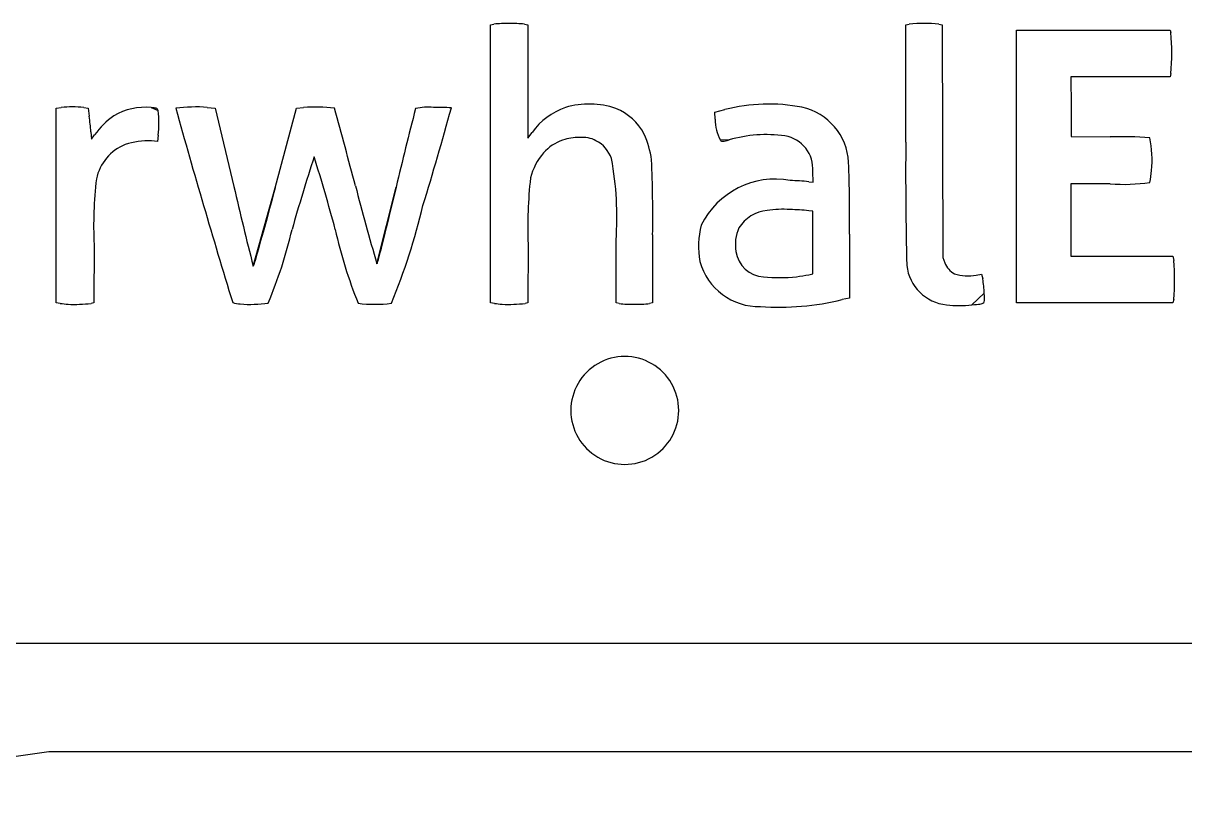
# Model space of a CAD drawing. Extents: x -105 to 105, y -106 to 105.
# Drawn here: x -71.53 to -39.82, y 19.63 to 41.23 of the extents above; entities that cross this region are included whole.
import ezdxf

# ---------------------------------------------------------------- set-up
doc = ezdxf.new("R2010")
doc.units = 0
doc.header["$MEASUREMENT"] = 0
doc.layers.add('LAYER_1', color=7, linetype='CONTINUOUS')

msp = doc.modelspace()

# ---------------------------------------------------------------- linework, layer by layer
at = {"layer": 'LAYER_1'}
for points in [[(-58.2654, 41.2194), (-58.4042, 41.2217), (-58.5431, 41.2164), (-58.6813, 41.2036)], [(-57.8495, 41.2036), (-57.9877, 41.2163), (-58.1266, 41.2216), (-58.2654, 41.2194)], [(-46.5376, 41.2036), (-46.8056, 41.2271), (-47.0751, 41.2271), (-47.3431, 41.2036)], [(-40.2035, 39.8571), (-40.1715, 40.2275), (-40.1714, 40.6), (-40.2029, 40.9704)], [(-55.3508, 38.9009), (-55.7959, 39.0512), (-56.2765, 39.0609), (-56.7272, 38.9285)], [(-50.2739, 38.9339), (-50.9703, 39.0691), (-51.6882, 39.0472), (-52.3751, 38.8699)], [(-69.8781, 38.9261), (-70.0825, 38.9478), (-70.2886, 38.9478), (-70.493, 38.9261)], [(-69.8781, 38.9261), (-69.8781, 38.9261), (-69.7616, 38.9101), (-69.7616, 38.9101)], [(-69.7616, 38.9102), (-69.7616, 38.9102), (-69.73, 38.6894), (-69.73, 38.6894)], [(-69.6831, 38.2639), (-69.6946, 38.4061), (-69.7103, 38.548), (-69.73, 38.6894)], [(-69.0533, 38.6994), (-69.2563, 38.5584), (-69.4344, 38.3845), (-69.5803, 38.185)], [(-68.0406, 38.9274), (-68.3938, 38.9602), (-68.7483, 38.8804), (-69.0533, 38.6994)], [(-67.8457, 38.171), (-67.8193, 38.3941), (-67.8192, 38.6196), (-67.8456, 38.8428)], [(-66.5055, 38.931), (-66.7925, 38.9517), (-67.0809, 38.9446), (-67.3666, 38.9098)], [(-67.3666, 38.9098), (-66.8721, 37.1354), (-66.3539, 35.3678), (-65.812, 33.6074)], [(-66.5055, 38.931), (-66.5055, 38.931), (-66.2866, 38.9127), (-66.2866, 38.9127)], [(-66.2866, 38.9128), (-66.2866, 38.9128), (-65.7784, 36.7711), (-65.7784, 36.7711)], [(-63.036, 38.9079), (-63.3149, 38.94), (-63.5962, 38.9477), (-63.8765, 38.9307)], [(-62.463, 36.7922), (-62.6491, 37.4987), (-62.8401, 38.204), (-63.036, 38.9079)], [(-60.8207, 38.8976), (-61.0064, 38.1857), (-61.183, 37.4714), (-61.3505, 36.755)], [(-60.3286, 38.9292), (-60.4932, 38.9475), (-60.6597, 38.9368), (-60.8207, 38.8976)], [(-60.6185, 36.2559), (-60.3471, 37.1388), (-60.0888, 38.0258), (-59.8437, 38.9164)], [(-59.8437, 38.9164), (-60.0049, 38.9309), (-60.1669, 38.9351), (-60.3286, 38.9291)], [(-56.7272, 38.9285), (-57.0941, 38.8016), (-57.4125, 38.5639), (-57.6384, 38.2482)], [(-54.5804, 38.2005), (-54.7457, 38.5182), (-55.0189, 38.7665), (-55.3508, 38.9009)], [(-49.0009, 37.4327), (-49.0388, 38.1626), (-49.56, 38.7772), (-50.2739, 38.9339)], [(-52.6446, 38.6074), (-52.6432, 38.4076), (-52.5931, 38.2113), (-52.4984, 38.0353)], [(-56.3433, 38.1076), (-56.5008, 38.1154), (-56.6583, 38.0903), (-56.8057, 38.034)], [(-55.8963, 38.0207), (-56.0325, 38.0957), (-56.1889, 38.1261), (-56.3433, 38.1076)], [(-54.3772, 37.4995), (-54.413, 37.7413), (-54.4813, 37.9771), (-54.5804, 38.2005)], [(-50.7407, 38.1514), (-51.2499, 38.2231), (-51.7685, 38.1863), (-52.2625, 38.0433)], [(-49.979, 37.1785), (-49.9405, 37.6518), (-50.272, 38.0753), (-50.7407, 38.1514)], [(-40.7811, 38.1036), (-41.1404, 38.1273), (-41.5005, 38.1359), (-41.8605, 38.1293)], [(-40.7327, 37.2092), (-40.6988, 37.5079), (-40.7151, 37.8103), (-40.7811, 38.1036)], [(-68.7459, 37.9185), (-69.1479, 37.7553), (-69.4428, 37.4034), (-69.5331, 36.9791)], [(-68.0288, 38.0143), (-68.2716, 38.0246), (-68.5143, 37.9922), (-68.7459, 37.9185)], [(-56.8057, 38.034), (-57.0071, 37.9705), (-57.1867, 37.8518), (-57.324, 37.6913)], [(-55.4728, 37.5344), (-55.5454, 37.7454), (-55.6973, 37.9198), (-55.8963, 38.0207)], [(-47.4389, 37.9854), (-47.4493, 36.8632), (-47.4404, 35.7409), (-47.412, 34.619)], [(-63.5892, 37.5856), (-63.8025, 36.9267), (-64.0035, 36.2639), (-64.1921, 35.5975)], [(-63.0126, 35.5993), (-63.1908, 36.2654), (-63.3831, 36.9276), (-63.5892, 37.5856)], [(-57.324, 37.6913), (-57.4967, 37.4943), (-57.6197, 37.2588), (-57.6828, 37.0045)], [(-55.3485, 35.3034), (-55.2934, 36.0493), (-55.3351, 36.7992), (-55.4728, 37.5344)], [(-54.3495, 35.4487), (-54.3394, 36.1324), (-54.3486, 36.8163), (-54.3772, 37.4995)], [(-48.9747, 35.4721), (-48.9675, 36.1257), (-48.9762, 36.7795), (-49.0009, 37.4327)], [(-50.5952, 36.9359), (-51.5855, 37.1202), (-52.5772, 36.6218), (-53.0203, 35.7172)], [(-49.9654, 36.8866), (-49.9654, 36.8866), (-49.979, 37.1785), (-49.979, 37.1785)], [(-40.7749, 36.8829), (-40.7542, 36.9907), (-40.7402, 37.0996), (-40.7327, 37.2092)], [(-69.5331, 36.9791), (-69.6015, 36.3846), (-69.623, 35.7857), (-69.5976, 35.1879)], [(-62.463, 36.7922), (-62.2772, 36.0797), (-62.0818, 35.3697), (-61.8768, 34.6624)], [(-57.6828, 37.0045), (-57.7511, 36.4058), (-57.7727, 35.8027), (-57.7475, 35.2007)], [(-50.086, 36.9031), (-50.2553, 36.9194), (-50.4251, 36.9303), (-50.5952, 36.9359)], [(-50.086, 36.9031), (-50.086, 36.9031), (-49.9654, 36.8865), (-49.9654, 36.8865)], [(-41.8623, 36.8434), (-41.4995, 36.8169), (-41.1348, 36.8302), (-40.7749, 36.8829)], [(-65.7784, 36.7711), (-65.6103, 36.0446), (-65.4353, 35.3197), (-65.2535, 34.5965)], [(-61.4801, 33.586), (-61.1224, 34.4516), (-60.8343, 35.3444), (-60.6185, 36.2559)], [(-50.5999, 36.143), (-50.8083, 36.159), (-51.0178, 36.1506), (-51.2242, 36.1179)], [(-51.2242, 36.1179), (-51.5411, 36.0872), (-51.8257, 35.911), (-51.9945, 35.6411)], [(-50.0816, 36.1108), (-50.254, 36.1276), (-50.4268, 36.1383), (-50.5999, 36.143)], [(-64.8441, 33.592), (-64.5697, 34.2406), (-64.3515, 34.9115), (-64.1921, 35.5975)], [(-63.0126, 35.5993), (-62.8614, 34.9122), (-62.6521, 34.2391), (-62.3869, 33.5873)], [(-53.0203, 35.7172), (-53.1085, 35.3945), (-53.121, 35.0558), (-53.0569, 34.7275)], [(-51.9945, 35.6411), (-52.0856, 35.4387), (-52.114, 35.2136), (-52.0759, 34.9949)], [(-52.0759, 34.9949), (-52.0207, 34.6157), (-51.7048, 34.3286), (-51.322, 34.3098)], [(-53.0569, 34.7275), (-52.8569, 33.9848), (-52.1747, 33.4753), (-51.4058, 33.4944)], [(-47.412, 34.619), (-47.3514, 34.0479), (-46.8967, 33.5986), (-46.3249, 33.5446)], [(-46.3705, 34.6918), (-46.324, 34.562), (-46.2319, 34.4536), (-46.1113, 34.3868)], [(-40.1267, 33.6889), (-40.095, 34.0422), (-40.0951, 34.3977), (-40.127, 34.7511)], [(-51.322, 34.3098), (-51.023, 34.2791), (-50.7216, 34.2791), (-50.4225, 34.3098)], [(-50.4225, 34.3106), (-50.3086, 34.3226), (-50.1954, 34.3406), (-50.0834, 34.3646)], [(-50.4225, 34.3106), (-50.4225, 34.3106), (-50.4225, 34.3106), (-50.4225, 34.3106)], [(-50.0834, 34.3646), (-50.0834, 34.3646), (-49.9729, 34.3925), (-49.9729, 34.3925)], [(-46.1113, 34.3868), (-45.9171, 34.3323), (-45.7133, 34.3212), (-45.5144, 34.3543)], [(-45.5144, 34.3543), (-45.5144, 34.3543), (-45.3684, 34.378), (-45.3684, 34.378)], [(-45.3684, 34.3782), (-45.3684, 34.3782), (-45.3395, 34.2479), (-45.3395, 34.2479)], [(-45.2963, 33.8581), (-45.302, 33.9888), (-45.3164, 34.119), (-45.3395, 34.2479)], [(-51.4058, 33.4944), (-50.6561, 33.4436), (-49.9031, 33.5084), (-49.1731, 33.6863)], [(-70.5186, 33.5817), (-70.4484, 33.5726), (-70.378, 33.5646), (-70.3075, 33.5577)], [(-70.3075, 33.5578), (-70.0964, 33.5488), (-69.8849, 33.5573), (-69.6753, 33.5832)], [(-65.812, 33.6074), (-65.7469, 33.5783), (-65.6762, 33.5641), (-65.6049, 33.5656)], [(-65.6049, 33.5656), (-65.3511, 33.5458), (-65.0959, 33.5547), (-64.8441, 33.5921)], [(-62.3869, 33.5873), (-62.0859, 33.5481), (-61.7811, 33.5481), (-61.4801, 33.5873)], [(-58.6685, 33.5817), (-58.5982, 33.5726), (-58.5279, 33.5646), (-58.4573, 33.5577)], [(-58.4573, 33.5577), (-58.2463, 33.5488), (-58.0349, 33.5573), (-57.8253, 33.5831)], [(-55.2645, 33.5783), (-55.1264, 33.5627), (-54.9875, 33.5565), (-54.8486, 33.5597)], [(-54.8486, 33.5596), (-54.7097, 33.5565), (-54.5707, 33.5627), (-54.4327, 33.5782)], [(-46.3249, 33.5446), (-46.3249, 33.5446), (-46.3249, 33.5446), (-46.3249, 33.5446)], [(-46.3249, 33.5446), (-46.0965, 33.5144), (-45.865, 33.5135), (-45.6363, 33.5418)], [(-54.3733, 31.9364), (-54.8291, 32.1995), (-55.3907, 32.1995), (-55.8465, 31.9364)], [(-55.8465, 31.9364), (-56.3023, 31.6732), (-56.5831, 31.1869), (-56.5831, 30.6605)], [(-53.6367, 30.6605), (-53.6367, 31.1869), (-53.9175, 31.6732), (-54.3733, 31.9364)], [(-56.5831, 30.6605), (-56.5831, 30.1342), (-56.3023, 29.6479), (-55.8465, 29.3847)], [(-54.3733, 29.3847), (-53.9175, 29.6479), (-53.6367, 30.1342), (-53.6367, 30.6605)], [(-53.6367, 30.6605), (-53.6367, 30.6605), (-53.6367, 30.6605), (-53.6367, 30.6605)], [(-55.8465, 29.3847), (-55.3907, 29.1215), (-54.8291, 29.1215), (-54.3733, 29.3847)], [(-100.8299, 24.3105), (-100.8299, 24.3105), (-9.3899, 24.3105), (-9.3899, 24.3105)], [(-70.828, 21.3451), (-70.828, 21.3451), (-82.8409, 19.6273), (-82.8409, 19.6273)], [(-14.1442, 21.3451), (-14.1442, 21.3451), (-70.828, 21.3451), (-70.828, 21.3451)]]:
    msp.add_open_spline(points, degree=3, dxfattribs=at)
for points, knots in [([(-58.6685, 33.5817), (-58.6685, 33.5817), (-58.7773, 33.5961), (-58.7773, 33.5961), (-58.7773, 33.5961), (-58.7773, 33.5961), (-58.7773, 37.3919), (-58.7773, 37.3919), (-58.7773, 37.3919), (-58.7773, 37.3919), (-58.7773, 41.1877), (-58.7773, 41.1877), (-58.7773, 41.1877), (-58.7773, 41.1877), (-58.6813, 41.2035), (-58.6813, 41.2035)], [0, 0, 0, 0, 0.2, 0.2, 0.2, 0.2, 0.4, 0.4, 0.4, 0.4, 0.6, 0.6, 0.6, 0.6, 1, 1, 1, 1]), ([(-57.8495, 41.2036), (-57.8495, 41.2036), (-57.7535, 41.1878), (-57.7535, 41.1878), (-57.7535, 41.1878), (-57.7535, 41.1878), (-57.7535, 39.6398), (-57.7535, 39.6398), (-57.7535, 39.6398), (-57.7535, 39.6398), (-57.7535, 38.0919), (-57.7535, 38.0919), (-57.7535, 38.0919), (-57.7535, 38.0919), (-57.6384, 38.2482), (-57.6384, 38.2482)], [0, 0, 0, 0, 0.2, 0.2, 0.2, 0.2, 0.4, 0.4, 0.4, 0.4, 0.6, 0.6, 0.6, 0.6, 1, 1, 1, 1]), ([(-47.4389, 37.9854), (-47.4389, 37.9854), (-47.4391, 41.1877), (-47.4391, 41.1877), (-47.4391, 41.1877), (-47.4391, 41.1877), (-47.3431, 41.2035), (-47.3431, 41.2035)], [0, 0, 0, 0, 0.3333333, 0.3333333, 0.3333333, 0.3333333, 1, 1, 1, 1]), ([(-46.5376, 41.2036), (-46.5376, 41.2036), (-46.4423, 41.1878), (-46.4423, 41.1878), (-46.4423, 41.1878), (-46.4423, 41.1878), (-46.4352, 38.011), (-46.4352, 38.011), (-46.4352, 38.011), (-46.4352, 38.011), (-46.4281, 34.8342), (-46.4281, 34.8342), (-46.4281, 34.8342), (-46.4281, 34.8342), (-46.3705, 34.6918), (-46.3705, 34.6918)], [0, 0, 0, 0, 0.2, 0.2, 0.2, 0.2, 0.4, 0.4, 0.4, 0.4, 0.6, 0.6, 0.6, 0.6, 1, 1, 1, 1]), ([(-44.4189, 37.3169), (-44.4189, 37.3169), (-44.4189, 41.0408), (-44.4189, 41.0408), (-44.4189, 41.0408), (-44.4189, 41.0408), (-42.3207, 41.0408), (-42.3207, 41.0408), (-42.3207, 41.0408), (-42.3207, 41.0408), (-40.2225, 41.0408), (-40.2225, 41.0408), (-40.2225, 41.0408), (-40.2225, 41.0408), (-40.2028, 40.9704), (-40.2028, 40.9704)], [0, 0, 0, 0, 0.2, 0.2, 0.2, 0.2, 0.4, 0.4, 0.4, 0.4, 0.6, 0.6, 0.6, 0.6, 1, 1, 1, 1]), ([(-40.2035, 39.8571), (-40.2035, 39.8571), (-40.2238, 39.7611), (-40.2238, 39.7611), (-40.2238, 39.7611), (-40.2238, 39.7611), (-41.5795, 39.7611), (-41.5795, 39.7611), (-41.5795, 39.7611), (-41.5795, 39.7611), (-42.9352, 39.7611), (-42.9352, 39.7611), (-42.9352, 39.7611), (-42.9352, 39.7611), (-42.9285, 38.9485), (-42.9285, 38.9485), (-42.9285, 38.9485), (-42.9285, 38.9485), (-42.9217, 38.1359), (-42.9217, 38.1359), (-42.9217, 38.1359), (-42.9217, 38.1359), (-41.8605, 38.1291), (-41.8605, 38.1291)], [0, 0, 0, 0, 0.1428571, 0.1428571, 0.1428571, 0.1428571, 0.2857143, 0.2857143, 0.2857143, 0.2857143, 0.4285714, 0.4285714, 0.4285714, 0.4285714, 0.5714286, 0.5714286, 0.5714286, 0.5714286, 0.7142857, 0.7142857, 0.7142857, 0.7142857, 1, 1, 1, 1]), ([(-70.5186, 33.5817), (-70.5186, 33.5817), (-70.6274, 33.5961), (-70.6274, 33.5961), (-70.6274, 33.5961), (-70.6274, 33.5961), (-70.6274, 36.2527), (-70.6274, 36.2527), (-70.6274, 36.2527), (-70.6274, 36.2527), (-70.6274, 38.9094), (-70.6274, 38.9094), (-70.6274, 38.9094), (-70.6274, 38.9094), (-70.493, 38.9255), (-70.493, 38.9255)], [0, 0, 0, 0, 0.2, 0.2, 0.2, 0.2, 0.4, 0.4, 0.4, 0.4, 0.6, 0.6, 0.6, 0.6, 1, 1, 1, 1]), ([(-68.0406, 38.9274), (-68.0406, 38.9274), (-67.9938, 38.9226), (-67.9938, 38.9226), (-67.9938, 38.9226), (-67.9938, 38.9226), (-67.9557, 38.9181), (-67.9557, 38.9181), (-67.9557, 38.9181), (-67.9557, 38.9181), (-67.9254, 38.9133), (-67.9254, 38.9133), (-67.9254, 38.9133), (-67.9254, 38.9133), (-67.8981, 38.9065), (-67.8981, 38.9065), (-67.8981, 38.9065), (-67.8981, 38.9065), (-67.8786, 38.898), (-67.8786, 38.898), (-67.8786, 38.898), (-67.8786, 38.898), (-67.863, 38.8848), (-67.863, 38.8848), (-67.863, 38.8848), (-67.863, 38.8848), (-67.8529, 38.8667), (-67.8529, 38.8667), (-67.8529, 38.8667), (-67.8529, 38.8667), (-67.8456, 38.8427), (-67.8456, 38.8427), (-67.8456, 38.8427), (-67.8456, 38.8427), (-68.0406, 38.9273), (-68.0406, 38.9273), (-68.0406, 38.9273), (-68.0406, 38.9273), (-68.0406, 38.9274), (-68.0406, 38.9274)], [0, 0, 0, 0, 0.0909091, 0.0909091, 0.0909091, 0.0909091, 0.1818182, 0.1818182, 0.1818182, 0.1818182, 0.2727273, 0.2727273, 0.2727273, 0.2727273, 0.3636364, 0.3636364, 0.3636364, 0.3636364, 0.4545455, 0.4545455, 0.4545455, 0.4545455, 0.5454545, 0.5454545, 0.5454545, 0.5454545, 0.6363636, 0.6363636, 0.6363636, 0.6363636, 0.7272727, 0.7272727, 0.7272727, 0.7272727, 0.8181818, 0.8181818, 0.8181818, 0.8181818, 1, 1, 1, 1]), ([(-64.6522, 36.7382), (-64.6522, 36.7382), (-64.0677, 38.9128), (-64.0677, 38.9128), (-64.0677, 38.9128), (-64.0677, 38.9128), (-63.8765, 38.9306), (-63.8765, 38.9306)], [0, 0, 0, 0, 0.3333333, 0.3333333, 0.3333333, 0.3333333, 1, 1, 1, 1]), ([(-52.6446, 38.6074), (-52.6446, 38.6074), (-52.6474, 38.8013), (-52.6474, 38.8013), (-52.6474, 38.8013), (-52.6474, 38.8013), (-52.3751, 38.8699), (-52.3751, 38.8699)], [0, 0, 0, 0, 0.3333333, 0.3333333, 0.3333333, 0.3333333, 1, 1, 1, 1]), ([(-69.6831, 38.2639), (-69.6831, 38.2639), (-69.6676, 38.0591), (-69.6676, 38.0591), (-69.6676, 38.0591), (-69.6676, 38.0591), (-69.5803, 38.185), (-69.5803, 38.185)], [0, 0, 0, 0, 0.3333333, 0.3333333, 0.3333333, 0.3333333, 1, 1, 1, 1]), ([(-67.8457, 38.171), (-67.8457, 38.171), (-67.8666, 38.0013), (-67.8666, 38.0013), (-67.8666, 38.0013), (-67.8666, 38.0013), (-68.0288, 38.0143), (-68.0288, 38.0143)], [0, 0, 0, 0, 0.3333333, 0.3333333, 0.3333333, 0.3333333, 1, 1, 1, 1]), ([(-52.2625, 38.0433), (-52.2625, 38.0433), (-52.3171, 38.0295), (-52.3171, 38.0295), (-52.3171, 38.0295), (-52.3171, 38.0295), (-52.3613, 38.0187), (-52.3613, 38.0187), (-52.3613, 38.0187), (-52.3613, 38.0187), (-52.3965, 38.0111), (-52.3965, 38.0111), (-52.3965, 38.0111), (-52.3965, 38.0111), (-52.4282, 38.006), (-52.4282, 38.006), (-52.4282, 38.006), (-52.4282, 38.006), (-52.4514, 38.006), (-52.4514, 38.006), (-52.4514, 38.006), (-52.4514, 38.006), (-52.4711, 38.0103), (-52.4711, 38.0103), (-52.4711, 38.0103), (-52.4711, 38.0103), (-52.4855, 38.0202), (-52.4855, 38.0202), (-52.4855, 38.0202), (-52.4855, 38.0202), (-52.4984, 38.0357), (-52.4984, 38.0357), (-52.4984, 38.0357), (-52.4984, 38.0357), (-52.2625, 38.0436), (-52.2625, 38.0436), (-52.2625, 38.0436), (-52.2625, 38.0436), (-52.2625, 38.0433), (-52.2625, 38.0433)], [0, 0, 0, 0, 0.0909091, 0.0909091, 0.0909091, 0.0909091, 0.1818182, 0.1818182, 0.1818182, 0.1818182, 0.2727273, 0.2727273, 0.2727273, 0.2727273, 0.3636364, 0.3636364, 0.3636364, 0.3636364, 0.4545455, 0.4545455, 0.4545455, 0.4545455, 0.5454545, 0.5454545, 0.5454545, 0.5454545, 0.6363636, 0.6363636, 0.6363636, 0.6363636, 0.7272727, 0.7272727, 0.7272727, 0.7272727, 0.8181818, 0.8181818, 0.8181818, 0.8181818, 1, 1, 1, 1]), ([(-40.1267, 33.6889), (-40.1267, 33.6889), (-40.147, 33.5929), (-40.147, 33.5929), (-40.147, 33.5929), (-40.147, 33.5929), (-42.283, 33.5929), (-42.283, 33.5929), (-42.283, 33.5929), (-42.283, 33.5929), (-44.4189, 33.5929), (-44.4189, 33.5929), (-44.4189, 33.5929), (-44.4189, 33.5929), (-44.4189, 37.3169), (-44.4189, 37.3169)], [0, 0, 0, 0, 0.2, 0.2, 0.2, 0.2, 0.4, 0.4, 0.4, 0.4, 0.6, 0.6, 0.6, 0.6, 1, 1, 1, 1]), ([(-41.8623, 36.8434), (-41.8623, 36.8434), (-42.9345, 36.8434), (-42.9345, 36.8434), (-42.9345, 36.8434), (-42.9345, 36.8434), (-42.9345, 35.858), (-42.9345, 35.858), (-42.9345, 35.858), (-42.9345, 35.858), (-42.9345, 34.8726), (-42.9345, 34.8726), (-42.9345, 34.8726), (-42.9345, 34.8726), (-41.5412, 34.8726), (-41.5412, 34.8726), (-41.5412, 34.8726), (-41.5412, 34.8726), (-40.1479, 34.8726), (-40.1479, 34.8726), (-40.1479, 34.8726), (-40.1479, 34.8726), (-40.1271, 34.7511), (-40.1271, 34.7511)], [0, 0, 0, 0, 0.1428571, 0.1428571, 0.1428571, 0.1428571, 0.2857143, 0.2857143, 0.2857143, 0.2857143, 0.4285714, 0.4285714, 0.4285714, 0.4285714, 0.5714286, 0.5714286, 0.5714286, 0.5714286, 0.7142857, 0.7142857, 0.7142857, 0.7142857, 1, 1, 1, 1]), ([(-65.2535, 34.5965), (-65.2535, 34.5965), (-65.2532, 34.5963), (-65.2532, 34.5963), (-65.2532, 34.5963), (-65.2532, 34.5963), (-65.2529, 34.5964), (-65.2529, 34.5964), (-65.2529, 34.5964), (-65.2529, 34.5964), (-65.2521, 34.5964), (-65.2521, 34.5964), (-65.2521, 34.5964), (-65.2521, 34.5964), (-65.2512, 34.5992), (-65.2512, 34.5992), (-65.2512, 34.5992), (-65.2512, 34.5992), (-65.249, 34.6043), (-65.249, 34.6043), (-65.249, 34.6043), (-65.249, 34.6043), (-65.2433, 34.6195), (-65.2433, 34.6195), (-65.2433, 34.6195), (-65.2433, 34.6195), (-65.2356, 34.6427), (-65.2356, 34.6427), (-65.2356, 34.6427), (-65.2356, 34.6427), (-65.226, 34.6731), (-65.226, 34.6731), (-65.226, 34.6731), (-65.226, 34.6731), (-65.2144, 34.7107), (-65.2144, 34.7107), (-65.2144, 34.7107), (-65.2144, 34.7107), (-65.2011, 34.7552), (-65.2011, 34.7552), (-65.2011, 34.7552), (-65.2011, 34.7552), (-65.1818, 34.8205), (-65.1818, 34.8205), (-65.1818, 34.8205), (-65.1818, 34.8205), (-65.1599, 34.8959), (-65.1599, 34.8959), (-65.1599, 34.8959), (-65.1599, 34.8959), (-65.1355, 34.9809), (-65.1355, 34.9809), (-65.1355, 34.9809), (-65.1355, 34.9809), (-65.1087, 35.075), (-65.1087, 35.075), (-65.1087, 35.075), (-65.1087, 35.075), (-65.0797, 35.1779), (-65.0797, 35.1779), (-65.0797, 35.1779), (-65.0797, 35.1779), (-65.0491, 35.2869), (-65.0491, 35.2869), (-65.0491, 35.2869), (-65.0491, 35.2869), (-65.0167, 35.4033), (-65.0167, 35.4033), (-65.0167, 35.4033), (-65.0167, 35.4033), (-64.9824, 35.5268), (-64.9824, 35.5268), (-64.9824, 35.5268), (-64.9824, 35.5268), (-64.9465, 35.6568), (-64.9465, 35.6568), (-64.9465, 35.6568), (-64.9465, 35.6568), (-64.9017, 35.8196), (-64.9017, 35.8196), (-64.9017, 35.8196), (-64.9017, 35.8196), (-64.8549, 35.9904), (-64.8549, 35.9904), (-64.8549, 35.9904), (-64.8549, 35.9904), (-64.8064, 36.1684), (-64.8064, 36.1684), (-64.8064, 36.1684), (-64.8064, 36.1684), (-64.7564, 36.3528), (-64.7564, 36.3528), (-64.7564, 36.3528), (-64.7564, 36.3528), (-64.7049, 36.543), (-64.7049, 36.543), (-64.7049, 36.543), (-64.7049, 36.543), (-64.6524, 36.7381), (-64.6524, 36.7381), (-64.6524, 36.7381), (-64.6524, 36.7381), (-65.2537, 34.5964), (-65.2537, 34.5964), (-65.2537, 34.5964), (-65.2537, 34.5964), (-65.2535, 34.5965), (-65.2535, 34.5965)], [0, 0, 0, 0, 0.0357143, 0.0357143, 0.0357143, 0.0357143, 0.0714286, 0.0714286, 0.0714286, 0.0714286, 0.1071429, 0.1071429, 0.1071429, 0.1071429, 0.1428571, 0.1428571, 0.1428571, 0.1428571, 0.1785714, 0.1785714, 0.1785714, 0.1785714, 0.2142857, 0.2142857, 0.2142857, 0.2142857, 0.25, 0.25, 0.25, 0.25, 0.2857143, 0.2857143, 0.2857143, 0.2857143, 0.3214286, 0.3214286, 0.3214286, 0.3214286, 0.3571429, 0.3571429, 0.3571429, 0.3571429, 0.3928571, 0.3928571, 0.3928571, 0.3928571, 0.4285714, 0.4285714, 0.4285714, 0.4285714, 0.4642857, 0.4642857, 0.4642857, 0.4642857, 0.5, 0.5, 0.5, 0.5, 0.5357143, 0.5357143, 0.5357143, 0.5357143, 0.5714286, 0.5714286, 0.5714286, 0.5714286, 0.6071429, 0.6071429, 0.6071429, 0.6071429, 0.6428571, 0.6428571, 0.6428571, 0.6428571, 0.6785714, 0.6785714, 0.6785714, 0.6785714, 0.7142857, 0.7142857, 0.7142857, 0.7142857, 0.75, 0.75, 0.75, 0.75, 0.7857143, 0.7857143, 0.7857143, 0.7857143, 0.8214286, 0.8214286, 0.8214286, 0.8214286, 0.8571429, 0.8571429, 0.8571429, 0.8571429, 0.8928571, 0.8928571, 0.8928571, 0.8928571, 0.9285714, 0.9285714, 0.9285714, 0.9285714, 1, 1, 1, 1]), ([(-61.8768, 34.6624), (-61.8768, 34.6624), (-61.8767, 34.6624), (-61.8767, 34.6624), (-61.8767, 34.6624), (-61.8767, 34.6624), (-61.8765, 34.6624), (-61.8765, 34.6624), (-61.8765, 34.6624), (-61.8765, 34.6624), (-61.8763, 34.6627), (-61.8763, 34.6627), (-61.8763, 34.6627), (-61.8763, 34.6627), (-61.8746, 34.6661), (-61.8746, 34.6661), (-61.8746, 34.6661), (-61.8746, 34.6661), (-61.8726, 34.6714), (-61.8726, 34.6714), (-61.8726, 34.6714), (-61.8726, 34.6714), (-61.8661, 34.6923), (-61.8661, 34.6923), (-61.8661, 34.6923), (-61.8661, 34.6923), (-61.8568, 34.7246), (-61.8568, 34.7246), (-61.8568, 34.7246), (-61.8568, 34.7246), (-61.8449, 34.768), (-61.8449, 34.768), (-61.8449, 34.768), (-61.8449, 34.768), (-61.8304, 34.8219), (-61.8304, 34.8219), (-61.8304, 34.8219), (-61.8304, 34.8219), (-61.8135, 34.8862), (-61.8135, 34.8862), (-61.8135, 34.8862), (-61.8135, 34.8862), (-61.7943, 34.9602), (-61.7943, 34.9602), (-61.7943, 34.9602), (-61.7943, 34.9602), (-61.7729, 35.0436), (-61.7729, 35.0436), (-61.7729, 35.0436), (-61.7729, 35.0436), (-61.7495, 35.1358), (-61.7495, 35.1358), (-61.7495, 35.1358), (-61.7495, 35.1358), (-61.7241, 35.2363), (-61.7241, 35.2363), (-61.7241, 35.2363), (-61.7241, 35.2363), (-61.6973, 35.3427), (-61.6973, 35.3427), (-61.6973, 35.3427), (-61.6973, 35.3427), (-61.6689, 35.4564), (-61.6689, 35.4564), (-61.6689, 35.4564), (-61.6689, 35.4564), (-61.6389, 35.5768), (-61.6389, 35.5768), (-61.6389, 35.5768), (-61.6389, 35.5768), (-61.6075, 35.7036), (-61.6075, 35.7036), (-61.6075, 35.7036), (-61.6075, 35.7036), (-61.5603, 35.8948), (-61.5603, 35.8948), (-61.5603, 35.8948), (-61.5603, 35.8948), (-61.5107, 36.0969), (-61.5107, 36.0969), (-61.5107, 36.0969), (-61.5107, 36.0969), (-61.459, 36.3084), (-61.459, 36.3084), (-61.459, 36.3084), (-61.459, 36.3084), (-61.4056, 36.5282), (-61.4056, 36.5282), (-61.4056, 36.5282), (-61.4056, 36.5282), (-61.3506, 36.755), (-61.3506, 36.755), (-61.3506, 36.755), (-61.3506, 36.755), (-61.8769, 34.6624), (-61.8769, 34.6624), (-61.8769, 34.6624), (-61.8769, 34.6624), (-61.8768, 34.6624), (-61.8768, 34.6624)], [0, 0, 0, 0, 0.0384615, 0.0384615, 0.0384615, 0.0384615, 0.0769231, 0.0769231, 0.0769231, 0.0769231, 0.1153846, 0.1153846, 0.1153846, 0.1153846, 0.1538462, 0.1538462, 0.1538462, 0.1538462, 0.1923077, 0.1923077, 0.1923077, 0.1923077, 0.2307692, 0.2307692, 0.2307692, 0.2307692, 0.2692308, 0.2692308, 0.2692308, 0.2692308, 0.3076923, 0.3076923, 0.3076923, 0.3076923, 0.3461538, 0.3461538, 0.3461538, 0.3461538, 0.3846154, 0.3846154, 0.3846154, 0.3846154, 0.4230769, 0.4230769, 0.4230769, 0.4230769, 0.4615385, 0.4615385, 0.4615385, 0.4615385, 0.5, 0.5, 0.5, 0.5, 0.5384615, 0.5384615, 0.5384615, 0.5384615, 0.5769231, 0.5769231, 0.5769231, 0.5769231, 0.6153846, 0.6153846, 0.6153846, 0.6153846, 0.6538462, 0.6538462, 0.6538462, 0.6538462, 0.6923077, 0.6923077, 0.6923077, 0.6923077, 0.7307692, 0.7307692, 0.7307692, 0.7307692, 0.7692308, 0.7692308, 0.7692308, 0.7692308, 0.8076923, 0.8076923, 0.8076923, 0.8076923, 0.8461538, 0.8461538, 0.8461538, 0.8461538, 0.8846154, 0.8846154, 0.8846154, 0.8846154, 0.9230769, 0.9230769, 0.9230769, 0.9230769, 1, 1, 1, 1]), ([(-49.9729, 34.3924), (-49.9729, 34.3924), (-49.9729, 35.2434), (-49.9729, 35.2434), (-49.9729, 35.2434), (-49.9729, 35.2434), (-49.9729, 36.0944), (-49.9729, 36.0944), (-49.9729, 36.0944), (-49.9729, 36.0944), (-50.0816, 36.1108), (-50.0816, 36.1108)], [0, 0, 0, 0, 0.25, 0.25, 0.25, 0.25, 0.5, 0.5, 0.5, 0.5, 1, 1, 1, 1]), ([(-57.7475, 35.2007), (-57.7475, 35.2007), (-57.7563, 33.5964), (-57.7563, 33.5964), (-57.7563, 33.5964), (-57.7563, 33.5964), (-57.8253, 33.5831), (-57.8253, 33.5831)], [0, 0, 0, 0, 0.3333333, 0.3333333, 0.3333333, 0.3333333, 1, 1, 1, 1]), ([(-55.2645, 33.5783), (-55.2645, 33.5783), (-55.3477, 33.5969), (-55.3477, 33.5969), (-55.3477, 33.5969), (-55.3477, 33.5969), (-55.3485, 35.3034), (-55.3485, 35.3034)], [0, 0, 0, 0, 0.3333333, 0.3333333, 0.3333333, 0.3333333, 1, 1, 1, 1]), ([(-54.3495, 35.4487), (-54.3495, 35.4487), (-54.3495, 33.597), (-54.3495, 33.597), (-54.3495, 33.597), (-54.3495, 33.597), (-54.4327, 33.5784), (-54.4327, 33.5784)], [0, 0, 0, 0, 0.3333333, 0.3333333, 0.3333333, 0.3333333, 1, 1, 1, 1]), ([(-48.9747, 35.4721), (-48.9747, 35.4721), (-48.9747, 33.7283), (-48.9747, 33.7283), (-48.9747, 33.7283), (-48.9747, 33.7283), (-49.1731, 33.6863), (-49.1731, 33.6863)], [0, 0, 0, 0, 0.3333333, 0.3333333, 0.3333333, 0.3333333, 1, 1, 1, 1]), ([(-69.5976, 35.1879), (-69.5976, 35.1879), (-69.6061, 33.5964), (-69.6061, 33.5964), (-69.6061, 33.5964), (-69.6061, 33.5964), (-69.6753, 33.5832), (-69.6753, 33.5832)], [0, 0, 0, 0, 0.3333333, 0.3333333, 0.3333333, 0.3333333, 1, 1, 1, 1]), ([(-45.2963, 33.8581), (-45.2963, 33.8581), (-45.2924, 33.7924), (-45.2924, 33.7924), (-45.2924, 33.7924), (-45.2924, 33.7924), (-45.2893, 33.7377), (-45.2893, 33.7377), (-45.2893, 33.7377), (-45.2893, 33.7377), (-45.2882, 33.693), (-45.2882, 33.693), (-45.2882, 33.693), (-45.2882, 33.693), (-45.2904, 33.657), (-45.2904, 33.657), (-45.2904, 33.657), (-45.2904, 33.657), (-45.2975, 33.6274), (-45.2975, 33.6274), (-45.2975, 33.6274), (-45.2975, 33.6274), (-45.311, 33.6049), (-45.311, 33.6049), (-45.311, 33.6049), (-45.311, 33.6049), (-45.3322, 33.5882), (-45.3322, 33.5882), (-45.3322, 33.5882), (-45.3322, 33.5882), (-45.354, 33.5786), (-45.354, 33.5786), (-45.354, 33.5786), (-45.354, 33.5786), (-45.3816, 33.571), (-45.3816, 33.571), (-45.3816, 33.571), (-45.3816, 33.571), (-45.4155, 33.5648), (-45.4155, 33.5648), (-45.4155, 33.5648), (-45.4155, 33.5648), (-45.4563, 33.5594), (-45.4563, 33.5594), (-45.4563, 33.5594), (-45.4563, 33.5594), (-45.5071, 33.5541), (-45.5071, 33.5541), (-45.5071, 33.5541), (-45.5071, 33.5541), (-45.5669, 33.5484), (-45.5669, 33.5484), (-45.5669, 33.5484), (-45.5669, 33.5484), (-45.6363, 33.5419), (-45.6363, 33.5419), (-45.6363, 33.5419), (-45.6363, 33.5419), (-45.2963, 33.8579), (-45.2963, 33.8579), (-45.2963, 33.8579), (-45.2963, 33.8579), (-45.2963, 33.8581), (-45.2963, 33.8581)], [0, 0, 0, 0, 0.0588235, 0.0588235, 0.0588235, 0.0588235, 0.1176471, 0.1176471, 0.1176471, 0.1176471, 0.1764706, 0.1764706, 0.1764706, 0.1764706, 0.2352941, 0.2352941, 0.2352941, 0.2352941, 0.2941176, 0.2941176, 0.2941176, 0.2941176, 0.3529412, 0.3529412, 0.3529412, 0.3529412, 0.4117647, 0.4117647, 0.4117647, 0.4117647, 0.4705882, 0.4705882, 0.4705882, 0.4705882, 0.5294118, 0.5294118, 0.5294118, 0.5294118, 0.5882353, 0.5882353, 0.5882353, 0.5882353, 0.6470588, 0.6470588, 0.6470588, 0.6470588, 0.7058824, 0.7058824, 0.7058824, 0.7058824, 0.7647059, 0.7647059, 0.7647059, 0.7647059, 0.8235294, 0.8235294, 0.8235294, 0.8235294, 0.8823529, 0.8823529, 0.8823529, 0.8823529, 1, 1, 1, 1])]:
    msp.add_open_spline(points, degree=3, knots=knots, dxfattribs=at)

doc.saveas('drawing.dxf')
